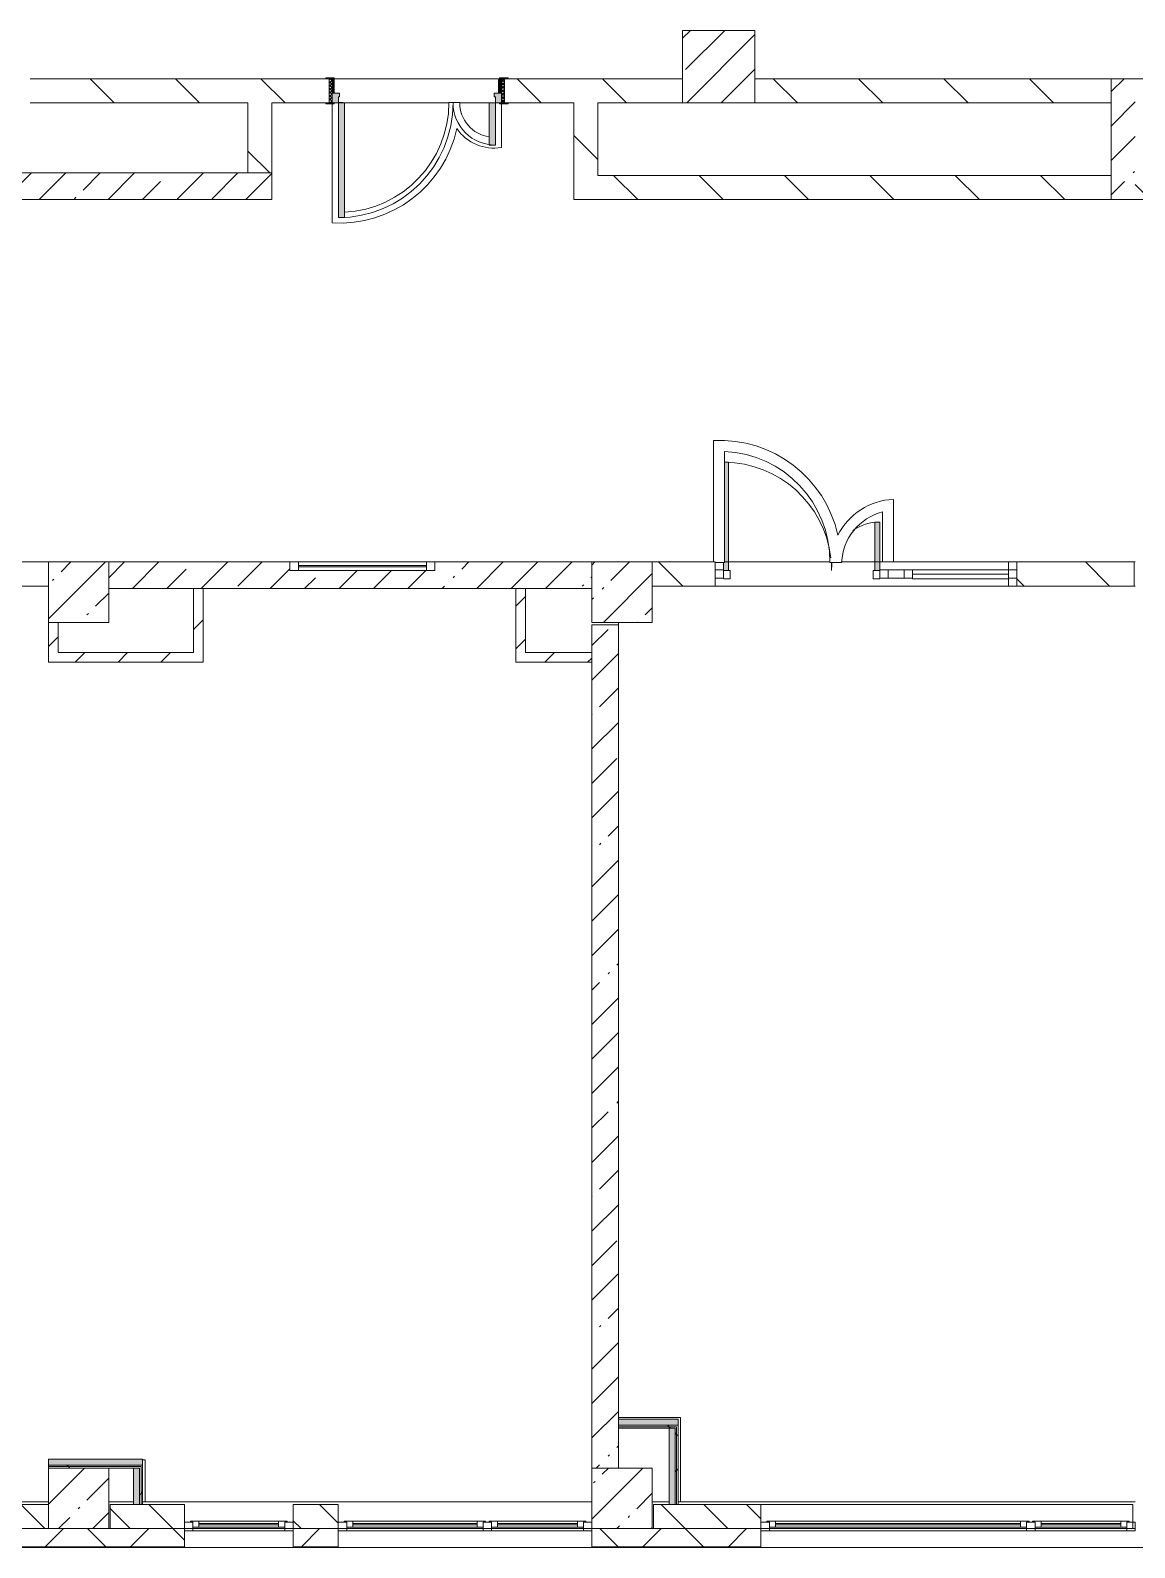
# Model space of a CAD drawing. Header units: millimetres. Extents: x 81548 to 272142, y -8553 to 29000.
# Drawn here: x 187892 to 197037, y -258 to 12300 of the extents above; entities that cross this region are included whole.
import ezdxf

# ---------------------------------------------------------------- set-up
doc = ezdxf.new("R2010")
doc.units = ezdxf.units.MM
for name, color, linetype, lineweight, true_color in [('A-DETL-GENF-5', 7, 'Continuous', 5, 0xaaaaaa), ('A-DOOR-2', 7, 'Continuous', 5, 0xe2e2e2), ('A-DOOR-3', 7, 'Continuous', 5, 0xaaaaaa), ('A-DOOR-FRAM-1', 7, 'Continuous', 5, 0xe2e2e2), ('A-DOOR-FRAM-3', 7, 'Continuous', 5, 0xaaaaaa), ('A-FLOR-1', 7, 'Continuous', 5, 0xaaaaaa), ('I-WALL-2', 7, 'Continuous', 5, 0xe7e7e7), ('I-WALL-3', 7, 'Continuous', 9, 0xe7e7e7)]:
    doc.layers.add(name, color=color, linetype=linetype, lineweight=lineweight, true_color=true_color)
for name, color, linetype, lineweight in [('A-GLAZ-3', 7, 'Continuous', 5), ('A-GLAZ-CURT-2', 7, 'Continuous', 5), ('A-GLAZ-CWMG-2', 7, 'Continuous', 5), ('A-WALL', 7, 'Continuous', 9), ('A-WALL-3', 7, 'Continuous', 5), ('I-WALL-4', 7, 'Continuous', 5), ('S-COLS-3', 7, 'Continuous', 5)]:
    doc.layers.add(name, color=color, linetype=linetype, lineweight=lineweight)
pattern_1 = [(45, (145131.52, 0), (-176.7767, 176.7767), [])]
pattern_2 = [(135, (145131.5, 0), (-353.5534, -353.5534), [])]
pattern_3 = [(45, (145131.5, 0), (-285.123, 285.123), []), (45, (145416.64, 0), (-285.123, 285.123), [504.031, -100.806, 16.764, -84.042])]
pattern_4 = [(135, (145131.52, 0), (-176.7767, -176.7767), [])]
pattern_5 = [(45, (145131.5, 0), (-530.33, 530.33), []), (135, (145131.5, 0), (-530.33, -530.33), [])]

# ---------------------------------------------------------------- blocks, each defined once
blk = doc.blocks.new('BSC_Колонна _Прямоугольная - 500х500-V21-2_10_3_птичка')
at = {"layer": 'S-COLS-3'}
h = blk.add_hatch(dxfattribs=at)
h.set_pattern_fill('FP_38', color=256, style=0, pattern_type=2)
h.set_pattern_definition([(45, (-43160, -7650), (-285.123, 285.123), []), (45, (-42874.88, -7650), (-285.123, 285.123), [504.031, -100.806, 16.764, -84.042])])
h.paths.add_polyline_path([(-250, -250), (250, -250), (250, 250), (-250, 250)])
for p, q in [((250, 250), (-250, 250)), ((-250, 250), (-250, -250)), ((250, -250), (250, 250)), ((-250, -250), (250, -250))]:
    blk.add_line(p, q, dxfattribs=at)
blk = doc.blocks.new('BSC_Колонна _Прямоугольная - 500х500-V22-2_10_3_птичка')
at = {"layer": 'S-COLS-3'}
h = blk.add_hatch(dxfattribs=at)
h.set_pattern_fill('FP_39', color=256, style=0, pattern_type=2)
h.set_pattern_definition([(45, (-47660, -7650), (-285.123, 285.123), []), (45, (-47374.88, -7650), (-285.123, 285.123), [504.031, -100.806, 16.764, -84.042])])
h.paths.add_polyline_path([(-250, -250), (250, -250), (250, 250), (-250, 250)])
for p, q in [((250, 250), (-250, 250)), ((-250, 250), (-250, -250)), ((250, -250), (250, 250)), ((-250, -250), (250, -250))]:
    blk.add_line(p, q, dxfattribs=at)
blk = doc.blocks.new('BSC_Колонна _Прямоугольная - 500х500-V28-2_10_3_птичка')
at = {"layer": 'S-COLS-3'}
h = blk.add_hatch(dxfattribs=at)
h.set_pattern_fill('FP_45', color=256, style=0, pattern_type=2)
h.set_pattern_definition([(45, (-43160, -150), (-285.123, 285.123), []), (45, (-42874.88, -150), (-285.123, 285.123), [504.031, -100.806, 16.764, -84.042])])
h.paths.add_polyline_path([(-250, -250), (250, -250), (250, 250), (-250, 250)])
for p, q in [((250, 250), (-250, 250)), ((-250, 250), (-250, -250)), ((250, -250), (250, 250)), ((-250, -250), (250, -250))]:
    blk.add_line(p, q, dxfattribs=at)
blk = doc.blocks.new('BSC_Колонна _Прямоугольная - 500х500-V29-2_10_3_птичка')
at = {"layer": 'S-COLS-3'}
h = blk.add_hatch(dxfattribs=at)
h.set_pattern_fill('FP_46', color=256, style=0, pattern_type=2)
h.set_pattern_definition([(45, (-47660, -150), (-285.123, 285.123), []), (45, (-47374.88, -150), (-285.123, 285.123), [504.031, -100.806, 16.764, -84.042])])
h.paths.add_polyline_path([(-250, -250), (250, -250), (250, 250), (-250, 250), (-250, 80)])
for p, q in [((250, 250), (-250, 250)), ((-250, 250), (-250, -250)), ((250, -250), (250, 250)), ((-250, -250), (250, -250))]:
    blk.add_line(p, q, dxfattribs=at)
blk = doc.blocks.new('120_Окно_СКБ_2Ст - 120_Окно_СКБ_2Ст 3100х2500 _мал_ створка слева-2_-V62-2_10_3_птичка')
at = {"layer": 'A-GLAZ-3'}
for p, q in [((-1550, -127), (-1550, -57)), ((-1550, -57), (-1480, -57)), ((1550, -57), (-1550, -57)), ((-1480, -57), (-1480, -127)), ((-720, -87), (-1480, -87)), ((-1480, -87), (-1480, -127)), ((-1430, -137), (-1430, -87)), ((-1430, -107), (-770, -107)), ((-770, -117), (-1430, -117)), ((-770, -137), (-770, -87)), ((-720, -127), (-720, -57)), ((-720, -57), (-650, -57)), ((-720, -127), (-720, -87)), ((-650, -57), (-650, -127)), ((1480, -87), (-650, -87)), ((-650, -87), (-650, -127)), ((-600, -137), (-600, -87)), ((-600, -107), (1430, -107)), ((1430, -117), (-600, -117)), ((1430, -137), (1430, -87)), ((1480, -127), (1480, -57)), ((1480, -57), (1550, -57)), ((1480, -127), (1480, -87)), ((1550, -57), (1550, -127)), ((-1480, -127), (-1550, -127)), ((-1550, -127), (-1500, -127)), ((-1480, -127), (-1500, -127)), ((-1500, -127), (-1500, -137)), ((-1500, -137), (-700, -137)), ((-700, -137), (-1500, -137)), ((-650, -127), (-720, -127)), ((-700, -127), (-720, -127)), ((-700, -127), (-670, -127)), ((-700, -137), (-700, -127)), ((-650, -127), (-670, -127)), ((-670, -127), (-670, -137)), ((-670, -137), (1500, -137)), ((1500, -137), (-670, -137)), ((1550, -127), (1480, -127)), ((1500, -127), (1480, -127)), ((1500, -127), (1550, -127)), ((1500, -137), (1500, -127))]:
    blk.add_line(p, q, dxfattribs=at)
blk = doc.blocks.new('120_Окно_СКБ_2Ст - 120_Окно_СКБ_2Ст 2100х2500 _мал створка СЛЕВА_-V64-2_10_3_птичка')
at = {"layer": 'A-GLAZ-3'}
for p, q in [((-1050, -127), (-1050, -57)), ((-1050, -57), (-980, -57)), ((1050, -57), (-1050, -57)), ((-980, -57), (-980, -127)), ((-220, -87), (-980, -87)), ((-980, -87), (-980, -127)), ((-930, -137), (-930, -87)), ((-930, -107), (-270, -107)), ((-270, -117), (-930, -117)), ((-270, -137), (-270, -87)), ((-220, -127), (-220, -57)), ((-220, -57), (-150, -57)), ((-220, -127), (-220, -87)), ((-150, -57), (-150, -127)), ((980, -87), (-150, -87)), ((-150, -87), (-150, -127)), ((-100, -137), (-100, -87)), ((-100, -107), (930, -107)), ((930, -117), (-100, -117)), ((930, -137), (930, -87)), ((980, -127), (980, -57)), ((980, -57), (1050, -57)), ((980, -127), (980, -87)), ((1050, -57), (1050, -127)), ((-980, -127), (-1050, -127)), ((-1050, -127), (-1000, -127)), ((-980, -127), (-1000, -127)), ((-1000, -127), (-1000, -137)), ((-1000, -137), (-200, -137)), ((-200, -137), (-1000, -137)), ((-150, -127), (-220, -127)), ((-200, -127), (-220, -127)), ((-200, -127), (-170, -127)), ((-200, -137), (-200, -127)), ((-150, -127), (-170, -127)), ((-170, -127), (-170, -137)), ((-170, -137), (1000, -137)), ((1000, -137), (-170, -137)), ((1050, -127), (980, -127)), ((1000, -127), (980, -127)), ((1000, -127), (1050, -127)), ((1000, -137), (1000, -127))]:
    blk.add_line(p, q, dxfattribs=at)
blk = doc.blocks.new('110_Дверь_СКБ_2Ст - Д-6_л__ ДОО_Дв_1450x2100h_Дверь из раздевальной в коридор-V45-2_10_3_птичка')
at = {"layer": 'A-DOOR-2'}
for points in [[(662.5, 100), (662.5, 1050), (612.5, 1050), (612.5, 100)], [(-587.5, 100), (-587.5, 450), (-637.5, 450), (-637.5, 100)]]:
    blk.add_hatch(color=256, dxfattribs=at).paths.add_polyline_path(points)
h = blk.add_hatch(color=256, dxfattribs=at)
h.paths.add_polyline_path([(712.5, 100), (662.5, 100), (662.5, 50), (652.5, 50), (652.5, 20), (712.5, 20)])
h.paths.add_polyline_path([(-627.5, 20), (-627.5, 50), (-637.5, 50), (-637.5, 100), (-687.5, 100), (-687.5, 20)])
at = {"layer": 'A-DOOR-3'}
h = blk.add_hatch(dxfattribs=at)
h.set_pattern_fill('FP_74', color=256, style=0, pattern_type=2)
h.set_pattern_definition([(135, (1576.41, 164.685), (-14.14214, -14.14214), []), (225, (1576.41, 164.685), (14.14214, -14.14214), [])])
h.paths.add_polyline_path([(737.5, 100), (712.5, 100), (712.5, -100), (737.5, -100)])
at = {"layer": 'A-DOOR-FRAM-1'}
for points in [[(-672.5, 100), (-672.5, 108), (-742.5, 108), (-742.5, 100)], [(-672.5, 20), (-687.5, 20), (-687.5, -100), (-672.5, -100)], [(767.5, 100), (767.5, 108), (697.5, 108), (697.5, 100)], [(712.5, 20), (697.5, 20), (697.5, -100), (712.5, -100)], [(-672.5, -100), (-742.5, -100), (-742.5, -108), (-672.5, -108)], [(767.5, -108), (767.5, -100), (697.5, -100), (697.5, -108)]]:
    blk.add_hatch(color=256, dxfattribs=at).paths.add_polyline_path(points)
at = {"layer": 'A-DOOR-FRAM-3'}
h = blk.add_hatch(dxfattribs=at)
h.set_pattern_fill('FP_75', color=256, style=0, pattern_type=2)
h.set_pattern_definition([(45, (-546.384, 164.685), (-14.1421, 14.1421), []), (135, (-546.384, 164.685), (-14.1421, -14.1421), [])])
h.paths.add_polyline_path([(-687.5, -100), (-687.5, 100), (-712.5, 100), (-712.5, -100)])
at = {"layer": 'A-DOOR-3'}
for p, q in [((662.5, 1050), (612.5, 1050)), ((612.5, 1050), (612.5, 100)), ((662.5, 100), (662.5, 1050)), ((-637.5, 450), (-637.5, 100)), ((-587.5, 450), (-637.5, 450)), ((-587.5, 100), (-587.5, 450)), ((-637.5, 100), (-587.5, 100)), ((612.5, 100), (662.5, 100))]:
    blk.add_line(p, q, dxfattribs=at)
for centre, radius, start, end in [((662.5, 100), 950, 90, 180), ((-637.5, 100), 350, 360, 90)]:
    blk.add_arc(centre, radius, start, end, dxfattribs=at)
at = {"layer": 'A-DOOR-FRAM-3'}
for p, q in [((-672.5, 108), (-742.5, 108)), ((-742.5, 108), (-742.5, 100)), ((-742.5, 100), (-672.5, 100)), ((-687.5, 100), (-712.5, 100)), ((-712.5, 100), (-712.5, -100)), ((-637.5, 100), (-687.5, 100)), ((-687.5, 100), (-687.5, 20)), ((-687.5, -100), (-687.5, 100)), ((-687.5, 20), (-627.5, 20)), ((-672.5, 20), (-687.5, 20)), ((-687.5, 20), (-687.5, -100)), ((-672.5, 100), (-672.5, 108)), ((-672.5, -100), (-672.5, 20)), ((-637.5, 50), (-637.5, 100)), ((-627.5, 50), (-637.5, 50)), ((-627.5, 20), (-627.5, 50)), ((662.5, 50), (652.5, 50)), ((652.5, 50), (652.5, 20)), ((652.5, 20), (712.5, 20)), ((662.5, 100), (662.5, 50)), ((712.5, 100), (662.5, 100)), ((767.5, 108), (697.5, 108)), ((697.5, 108), (697.5, 100)), ((697.5, 100), (767.5, 100)), ((712.5, 20), (697.5, 20)), ((697.5, 20), (697.5, -100)), ((712.5, 20), (712.5, 100)), ((737.5, 100), (712.5, 100)), ((712.5, 100), (712.5, -100)), ((712.5, -100), (712.5, 20)), ((737.5, -100), (737.5, 100)), ((767.5, 100), (767.5, 108)), ((-672.5, -100), (-742.5, -100)), ((-742.5, -100), (-742.5, -108)), ((-742.5, -108), (-672.5, -108)), ((-712.5, -100), (-687.5, -100)), ((-687.5, -100), (-672.5, -100)), ((-672.5, -108), (-672.5, -100)), ((697.5, -100), (712.5, -100)), ((767.5, -100), (697.5, -100)), ((697.5, -100), (697.5, -108)), ((697.5, -108), (767.5, -108)), ((712.5, -100), (737.5, -100)), ((767.5, -108), (767.5, -100))]:
    blk.add_line(p, q, dxfattribs=at)
blk = doc.blocks.new('120_Окно_СКБ_1Ст - 120_Окно_СКБ_1Ст 900х2500_h_-20664874-2_10_3_птичка')
at = {"layer": 'A-GLAZ-3'}
for p, q in [((-450, -127), (-450, -57)), ((-450, -57), (-380, -57)), ((450, -57), (-450, -57)), ((-380, -57), (-380, -127)), ((380, -87), (-380, -87)), ((-380, -87), (-380, -127)), ((-330, -137), (-330, -87)), ((-330, -107), (330, -107)), ((330, -117), (-330, -117)), ((330, -137), (330, -87)), ((380, -127), (380, -57)), ((380, -57), (450, -57)), ((380, -127), (380, -87)), ((450, -57), (450, -127)), ((-380, -127), (-450, -127)), ((-450, -127), (-400, -127)), ((-380, -127), (-400, -127)), ((-400, -127), (-400, -137)), ((-400, -137), (400, -137)), ((400, -137), (-400, -137)), ((450, -127), (380, -127)), ((400, -127), (380, -127)), ((400, -127), (450, -127)), ((400, -137), (400, -127))]:
    blk.add_line(p, q, dxfattribs=at)
blk = doc.blocks.new('120_Окно_СКБ_1Ст - 120_Окно_СКБ_1Ст 400х1200 EI30-24228621-2_10_3_птичка')
at = {"layer": 'A-GLAZ-3'}
for p, q in [((-600, 40), (-600, 110)), ((-600, 110), (-530, 110)), ((600, 110), (-600, 110)), ((-530, 40), (-600, 40)), ((-600, 40), (600, 40)), ((-530, 110), (-530, 40)), ((530, 80), (-530, 80)), ((530, 70), (-530, 70)), ((530, 40), (530, 110)), ((530, 110), (600, 110)), ((600, 40), (530, 40)), ((600, 110), (600, 40))]:
    blk.add_line(p, q, dxfattribs=at)
blk = doc.blocks.new('Прямоугольный импост - 50 x 70 мм-31700031-2_10_3_птичка')
at = {"layer": 'A-GLAZ-CWMG-2'}
for p, q in [((-70, 35), (0, 35)), ((-70, -35), (-70, 35)), ((0, 35), (0, -35)), ((0, -35), (-70, -35))]:
    blk.add_line(p, q, dxfattribs=at)
blk = doc.blocks.new('Дверь_Витражная_остекление_ - ДВН_ДАО_Главный вход_1200 в свету-V171-2_10_3_птичка')
at = {"layer": 'A-DOOR-2'}
for points in [[(-639, 30), (-607, 30), (-607, 925), (-639, 925), (-639, 97), (-647, 97), (-647, 30)], [(647, 30), (647, 430), (607, 430), (607, 30)]]:
    blk.add_hatch(color=256, dxfattribs=at).paths.add_polyline_path(points)
at = {"layer": 'A-DETL-GENF-5'}
for p, q in [((-607, 925), (-639, 925)), ((-607, 30), (-607, 925)), ((647, 430), (607, 430)), ((607, 430), (607, 30)), ((647, 35), (647, 430)), ((-647, 97), (-647, 35)), ((-647, 30), (-607, 30)), ((-592, 30), (-647, 30)), ((-592, -40), (-592, 30)), ((592, -40), (592, 30)), ((592, 30), (647, 30)), ((607, 30), (647, 30)), ((-647, -40), (-592, -40)), ((647, -40), (592, -40))]:
    blk.add_line(p, q, dxfattribs=at)
at = {"layer": 'A-DOOR-3'}
for p, q in [((647, 430), (647, 35)), ((-647, 97), (-647, 35))]:
    blk.add_line(p, q, dxfattribs=at)
for centre, radius, start, end in [((-647, 30), 895, 6.6442, 89.4744), ((647, 30), 400, 90, 124.0488), ((-647, 30), 895, 360, 4.3606), ((647, 30), 400, 170.1518, 180)]:
    blk.add_arc(centre, radius, start, end, dxfattribs=at)
blk = doc.blocks.new('Системная панель - Стемалит - 40мм-32257327-2_10_3_птичка')
at = {"layer": 'A-GLAZ-CURT-2'}
for p, q in [((65, 35), (-65, 35)), ((-65, 35), (-65, -35)), ((65, -35), (65, 35)), ((-65, -35), (65, -35))]:
    blk.add_line(p, q, dxfattribs=at)
blk = doc.blocks.new('Прямоугольный импост - 50 x 70 мм-31687886-2_10_3_птичка')
at = {"layer": 'A-GLAZ-CWMG-2'}
for p, q in [((-35, 35), (35, 35)), ((-35, -35), (-35, 35)), ((35, 35), (35, -35)), ((35, -35), (-35, -35))]:
    blk.add_line(p, q, dxfattribs=at)
blk = doc.blocks.new('Прямоугольный импост - 50 x 70 мм-31701779-2_10_3_птичка')
at = {"layer": 'A-GLAZ-CWMG-2'}
for p, q in [((0, 35), (-70, 35)), ((-70, 35), (-70, -35)), ((0, -35), (0, 35)), ((-70, -35), (0, -35))]:
    blk.add_line(p, q, dxfattribs=at)
blk = doc.blocks.new('Системная панель - Стекло - 40мм-V172-2_10_3_птичка')
at = {"layer": 'A-GLAZ-CURT-2'}
for p, q in [((397.5, 0), (-397.5, 0)), ((-397.5, 0), (-397.5, -40)), ((397.5, -40), (397.5, 0)), ((-397.5, -40), (397.5, -40))]:
    blk.add_line(p, q, dxfattribs=at)
blk = doc.blocks.new('Прямоугольный импост - 50 x 70 мм-31702100-2_10_3_птичка')
at = {"layer": 'A-GLAZ-CWMG-2'}
for p, q in [((-35, 35), (35, 35)), ((-35, -35), (-35, 35)), ((35, 35), (35, -35)), ((35, -35), (-35, -35))]:
    blk.add_line(p, q, dxfattribs=at)
blk = doc.blocks.new('Прямоугольный импост - 50 x 70 мм-31720914-2_10_3_птичка')
at = {"layer": 'A-GLAZ-CWMG-2'}
blk.add_line((6460, 7920), (5665, 7920), dxfattribs=at)

msp = doc.modelspace()

# ---------------------------------------------------------------- hatches: boundary and pattern name
at = {"layer": 'A-WALL-3'}
h = msp.add_hatch(dxfattribs=at)
h.set_pattern_fill('FP_65', color=256, style=0, pattern_type=2)
h.set_pattern_definition(pattern_4)
h.paths.add_polyline_path([(188041.5, -100), (188041.5, 100), (187791.5, 100), (187791.5, -100)])
h.paths.add_polyline_path([(184634.1, -100), (184691.5, -100), (184691.5, 100), (184181.5, 100), (184181.5, -100)])
h = msp.add_hatch(dxfattribs=at)
h.set_pattern_fill('FP_65', color=256, style=0, pattern_type=2)
h.set_pattern_definition(pattern_4)
h.paths.add_polyline_path([(190205.2, -100), (190441.5, -100), (190441.5, 100), (190067.9, 100), (190067.9, -100)])
h.paths.add_polyline_path([(189167.9, -100), (189167.9, 100), (188551.5, 100), (188551.5, -100)])
h = msp.add_hatch(dxfattribs=at)
h.set_pattern_fill('FP_65', color=256, style=0, pattern_type=2)
h.set_pattern_definition(pattern_4)
h.paths.add_polyline_path([(193941.5, -100), (193941.5, 100), (193051.5, 100), (193051.5, -100), (193919.3, -100)])
h = msp.add_hatch(dxfattribs=at)
h.set_pattern_fill('FP_55', color=256, style=0, pattern_type=2)
h.set_pattern_definition([(45, (145131.5, 0), (-353.5534, 353.5534), []), (135, (145131.5, 0), (-353.5534, -353.5534), [])])
h.paths.add_polyline_path([(220831.5, -250), (220831.5, -100), (216691.5, -100), (216691.5, -250), (219917.9, -250)])
h.paths.add_polyline_path([(214346.8, -250), (215791.5, -250), (215791.5, -100), (212191.5, -100), (212191.5, -250), (212489.7, -250)])
h.paths.add_polyline_path([(203191.5, -250), (203941.5, -250), (203941.5, -100), (203191.5, -100)])
h.paths.add_polyline_path([(207191.5, -250), (207191.5, -100), (206041.5, -100), (206041.5, -250), (206918.6, -250)])
h.paths.add_polyline_path([(202276, -250), (202291.5, -250), (202291.5, -100), (201541.5, -100), (201541.5, -250)])
h.paths.add_polyline_path([(210291.5, -250), (211291.5, -250), (211291.5, -100), (210291.5, -100)])
h.paths.add_polyline_path([(198441.5, -250), (198441.5, -100), (197041.5, -100), (197041.5, -250), (197633.4, -250)])
h.paths.add_polyline_path([(193941.5, -250), (193941.5, -100), (192541.5, -100), (192541.5, -250), (193919.3, -250)])
h.paths.add_polyline_path([(190205.2, -250), (190441.5, -250), (190441.5, -100), (190067.9, -100), (190067.9, -250)])
h.paths.add_polyline_path([(188541.5, -250), (189167.9, -250), (189167.9, -100), (187791.5, -100), (187791.5, -250), (188348.2, -250)])
h.paths.add_polyline_path([(174420.4, -250), (176041.5, -250), (176041.5, -100), (174341.3, -100), (174341.3, -250)])
h.paths.add_polyline_path([(184691.5, -250), (184691.5, -100), (183121.5, -100), (183121.5, -250), (184634.1, -250)])
h.paths.add_polyline_path([(180920, -250), (181021.5, -250), (181021.5, -100), (179901.5, -100), (179901.5, -250), (179991.5, -250)])
h.paths.add_polyline_path([(179001.5, -250), (179001.5, -100), (178141.5, -100), (178141.5, -250), (178741.5, -250)])
h.paths.add_polyline_path([(170706.3, -250), (171541.3, -250), (171541.3, -100), (169941.5, -100), (169941.5, -250)])
h.paths.add_polyline_path([(167641.5, -250), (167841.5, -250), (167841.5, -100), (166741.5, -100), (166741.5, -250), (167456.5, -250)])
h.paths.add_polyline_path([(161421.1, -250), (162391.5, -250), (162391.5, -100), (161241.5, -100), (161241.5, -250)])
h.paths.add_polyline_path([(163941.5, -250), (163941.5, -100), (163291.5, -100), (163291.5, -250)])
h.paths.add_polyline_path([(148861.5, -250), (148861.5, -100), (144871.5, -100), (144871.5, -250), (148421.8, -250)])
h.paths.add_polyline_path([(153064.4, -250), (153691.5, -250), (153691.5, -100), (149761.5, -100), (149761.5, -250), (152135.9, -250)])
h.paths.add_polyline_path([(157707, -250), (158141.5, -250), (158141.5, -100), (156791.5, -100), (156791.5, -250)])
at = {"layer": 'I-WALL-2'}
for points in [[(193255.6, 755), (193255.6, 805), (192761.5, 805), (192761.5, 755), (192990.8, 755)], [(193230.6, 100), (193230.6, 730), (193180.6, 730), (193180.6, 100)], [(188796.5, 100), (188796.5, 400), (188746.5, 400), (188746.5, 100)]]:
    msp.add_hatch(color=256, dxfattribs=at).paths.add_polyline_path(points)
at = {"layer": 'I-WALL-3'}
msp.add_hatch(color=256, dxfattribs=at).paths.add_polyline_path([(188821.5, 425), (188821.5, 475), (188041.5, 475), (188041.5, 425), (188348.2, 425)])
at = {"layer": 'I-WALL-4'}
h = msp.add_hatch(dxfattribs=at)
h.set_pattern_fill('FP_66', color=256, style=0, pattern_type=2)
h.set_pattern_definition(pattern_2)
h.paths.add_polyline_path([(192592.2, 11700), (193291.5, 11700), (193291.5, 11900), (191817.2, 11900), (191817.2, 11700), (192392.2, 11700)])
h.paths.add_polyline_path([(190367.2, 11700), (190367.2, 11900), (187891.5, 11900), (187891.5, 11700), (190337.2, 11700)])
h.paths.add_polyline_path([(196704.9, 11700), (196841.5, 11700), (196841.5, 11900), (193891.5, 11900), (193891.5, 11700), (195776.4, 11700)])
h = msp.add_hatch(dxfattribs=at)
h.set_pattern_fill('FP_63', color=256, style=0, pattern_type=2)
h.set_pattern_definition(pattern_3)
h.paths.add_polyline_path([(196841.5, 10900), (197041.5, 10900), (197041.5, 11900), (196841.5, 11900), (196841.5, 11100)])
h = msp.add_hatch(dxfattribs=at)
h.set_pattern_fill('FP_66', color=256, style=0, pattern_type=2)
h.set_pattern_definition(pattern_2)
h.paths.add_polyline_path([(189892.2, 11120), (189892.2, 11700), (189692.2, 11700), (189692.2, 11120)])
h = msp.add_hatch(dxfattribs=at)
h.set_pattern_fill('FP_66', color=256, style=0, pattern_type=2)
h.set_pattern_definition(pattern_2)
h.paths.add_polyline_path([(192592.2, 11100), (192592.2, 11700), (192392.2, 11700), (192392.2, 11100)])
h = msp.add_hatch(dxfattribs=at)
h.set_pattern_fill('FP_63', color=256, style=0, pattern_type=2)
h.set_pattern_definition(pattern_3)
h.paths.add_polyline_path([(187511.5, 10900), (189892.2, 10900), (189892.2, 11120), (187511.5, 11120)])
h = msp.add_hatch(dxfattribs=at)
h.set_pattern_fill('FP_66', color=256, style=0, pattern_type=2)
h.set_pattern_definition(pattern_2)
h.paths.add_polyline_path([(206291.5, 10900), (206291.5, 11100), (204471.5, 11100), (204471.5, 10900), (205061.6, 10900)])
h.paths.add_polyline_path([(199490.4, 10900), (200631.5, 10900), (200631.5, 11100), (197041.5, 11100), (197041.5, 10900), (197633.4, 10900)])
h.paths.add_polyline_path([(201531.5, 10900), (201741.5, 10900), (201741.5, 11100), (201531.5, 11100), (201531.5, 10980)])
h.paths.add_polyline_path([(203361.5, 10900), (203571.5, 10900), (203571.5, 11100), (203361.5, 11100), (203361.5, 10980)])
h.paths.add_polyline_path([(202661.5, 10900), (202661.5, 11100), (202441.5, 11100), (202441.5, 10900)])
h.paths.add_polyline_path([(192392.2, 10900), (196841.5, 10900), (196841.5, 11100), (192392.2, 11100)])
h = msp.add_hatch(dxfattribs=at)
h.set_pattern_fill('FP_66', color=256, style=0, pattern_type=2)
h.set_pattern_definition(pattern_2)
h.paths.add_polyline_path([(188041.5, 7700), (188041.5, 7900), (187192.5, 7900), (187192.5, 7700)])
h.paths.add_polyline_path([(183621.5, 7700), (183671.5, 7700), (183671.5, 7900), (183621.5, 7900), (183621.5, 7750.3)])
h.paths.add_polyline_path([(184171.5, 7700), (184692.5, 7700), (184692.5, 7900), (184171.5, 7900), (184171.5, 7750.3)])
h = msp.add_hatch(dxfattribs=at)
h.set_pattern_fill('FP_63', color=256, style=0, pattern_type=2)
h.set_pattern_definition(pattern_3)
h.paths.add_polyline_path([(191241.5, 7680), (192541.5, 7680), (192541.5, 7900), (191241.5, 7900), (191241.5, 7830), (190041.5, 7830), (190041.5, 7900), (188541.5, 7900), (188541.5, 7680), (190205.2, 7680)])
h = msp.add_hatch(dxfattribs=at)
h.set_pattern_fill('FP_66', color=256, style=0, pattern_type=2)
h.set_pattern_definition(pattern_2)
h.paths.add_polyline_path([(197031.5, 7700), (197031.5, 7900), (196061.5, 7900), (196061.5, 7700)])
h.paths.add_polyline_path([(193041.5, 7700), (193561.5, 7700), (193561.5, 7900), (193041.5, 7900)])
h = msp.add_hatch(dxfattribs=at)
h.set_pattern_fill('FP_67', color=256, style=0, pattern_type=2)
h.set_pattern_definition(pattern_1)
h.paths.add_polyline_path([(189321.5, 7070), (189321.5, 7680), (189241.5, 7680), (189241.5, 7070)])
h = msp.add_hatch(dxfattribs=at)
h.set_pattern_fill('FP_67', color=256, style=0, pattern_type=2)
h.set_pattern_definition(pattern_1)
h.paths.add_polyline_path([(191991.5, 7070), (191991.5, 7680), (191911.5, 7680), (191911.5, 7070)])
h = msp.add_hatch(dxfattribs=at)
h.set_pattern_fill('FP_67', color=256, style=0, pattern_type=2)
h.set_pattern_definition(pattern_1)
h.paths.add_polyline_path([(188121.5, 7150), (188121.5, 7400), (188041.5, 7400), (188041.5, 7150)])
h = msp.add_hatch(dxfattribs=at)
h.set_pattern_fill('FP_63', color=256, style=0, pattern_type=2)
h.set_pattern_definition(pattern_3)
h.paths.add_polyline_path([(192646.3, 400), (192761.5, 400), (192761.5, 7380), (192541.5, 7380), (192541.5, 400), (192644.2, 400)])
h = msp.add_hatch(dxfattribs=at)
h.set_pattern_fill('FP_67', color=256, style=0, pattern_type=2)
h.set_pattern_definition(pattern_1)
h.paths.add_polyline_path([(189241.5, 7070), (189241.5, 7150), (188041.5, 7150), (188041.5, 7070), (188348.2, 7070)])
h = msp.add_hatch(dxfattribs=at)
h.set_pattern_fill('FP_67', color=256, style=0, pattern_type=2)
h.set_pattern_definition(pattern_1)
h.paths.add_polyline_path([(192541.5, 7070), (192541.5, 7150), (191991.5, 7150), (191991.5, 7070), (192062.3, 7070)])
h = msp.add_hatch(dxfattribs=at)
h.set_pattern_fill('FP_167', color=256, style=0, pattern_type=2)
h.set_pattern_definition(pattern_5)
h.paths.add_polyline_path([(193243.1, 742.5), (193255.6, 742.5), (193255.6, 755), (192761.5, 755), (192761.5, 742.5), (192990.8, 742.5)])
h = msp.add_hatch(dxfattribs=at)
h.set_pattern_fill('FP_167', color=256, style=0, pattern_type=2)
h.set_pattern_definition(pattern_5)
h.paths.add_polyline_path([(193230.6, 730), (193243.1, 730), (193243.1, 742.5), (192761.5, 742.5), (192761.5, 730), (193180.6, 730)])
h = msp.add_hatch(dxfattribs=at)
h.set_pattern_fill('FP_167', color=256, style=0, pattern_type=2)
h.set_pattern_definition(pattern_5)
h.paths.add_polyline_path([(193243.1, 100), (193243.1, 730), (193230.6, 730), (193230.6, 100)])
h = msp.add_hatch(dxfattribs=at)
h.set_pattern_fill('FP_167', color=256, style=0, pattern_type=2)
h.set_pattern_definition(pattern_5)
h.paths.add_polyline_path([(193255.6, 100), (193255.6, 742.5), (193243.1, 742.5), (193243.1, 100)])
h = msp.add_hatch(dxfattribs=at)
h.set_pattern_fill('FP_167', color=256, style=0, pattern_type=2)
h.set_pattern_definition(pattern_5)
h.paths.add_polyline_path([(188809, 412.5), (188821.5, 412.5), (188821.5, 425), (188041.5, 425), (188041.5, 412.5), (188348.2, 412.5)])
h = msp.add_hatch(dxfattribs=at)
h.set_pattern_fill('FP_167', color=256, style=0, pattern_type=2)
h.set_pattern_definition(pattern_5)
h.paths.add_polyline_path([(188809, 400), (188809, 412.5), (188041.5, 412.5), (188041.5, 400), (188796.5, 400)])
h = msp.add_hatch(dxfattribs=at)
h.set_pattern_fill('FP_167', color=256, style=0, pattern_type=2)
h.set_pattern_definition(pattern_5)
h.paths.add_polyline_path([(188809, 100), (188809, 400), (188796.5, 400), (188796.5, 100)])
h = msp.add_hatch(dxfattribs=at)
h.set_pattern_fill('FP_167', color=256, style=0, pattern_type=2)
h.set_pattern_definition(pattern_5)
h.paths.add_polyline_path([(188809, 100), (188821.5, 100), (188821.5, 412.5), (188809, 412.5), (188809, 230.5)])
at = {"layer": 'S-COLS-3'}
h = msp.add_hatch(dxfattribs=at)
h.set_pattern_fill('FP_63', color=256, style=0, pattern_type=2)
h.set_pattern_definition(pattern_3)
h.paths.add_polyline_path([(193891.5, 11700), (193891.5, 12300), (193291.5, 12300), (193291.5, 11700)])

# ---------------------------------------------------------------- linework, layer by layer
at = {"layer": 'A-FLOR-1'}
for p, q in [((191767.2, 11780), (191767.2, 11889.6)), ((191767.2, 11889.6), (191777.2, 11889.6)), ((190392.2, 11692), (190392.2, 10706.8)), ((190482.2, 11703), (190442.2, 11703)), ((191447.2, 11703), (191357.2, 11703)), ((191792.2, 11329.8), (191792.2, 11692)), ((193549.6, 8904.6), (193549.6, 7900)), ((193639.6, 7897), (193639.6, 8815.2)), ((195038.5, 7900), (195038.5, 8418.4)), ((194948.5, 8314.2), (194948.5, 7900)), ((193561.5, 7897), (193639.6, 7897)), ((193639.6, 7900), (194511.9, 7900)), ((194512.1, 7897), (194610.1, 7897)), ((194610.4, 7900), (196061.5, 7900)), ((195991.5, 7900), (195038.5, 7900)), ((195991.5, 7835), (195991.5, 7900)), ((197031.5, 7900), (197041.5, 7900)), ((195991.5, 7700), (195991.5, 7760)), ((197041.5, 7700), (197031.5, 7700)), ((192761.5, 7400), (192761.5, 7380)), ((192761.5, 820), (193275.6, 820)), ((193275.6, 820), (193275.6, 120)), ((188821.5, 470), (188841.5, 470)), ((188841.5, 470), (188841.5, 120))]:
    msp.add_line(p, q, dxfattribs=at)
for centre, radius, start, end in [((190452.2, 11700), 905, 272.53584, 0.18993), ((191732.2, 11700), 285, 179.39688, 261.89794), ((190452.2, 11700), 995, 266.54288, 347.60213), ((191732.2, 11700), 375, 214.72707, 279.2069), ((193602.1, 7906), 1000, 12.44956, 93.01125), ((193602.1, 7906), 910, 359.43333, 87.64026), ((195063.5, 7875), 544, 92.63401, 153.04618), ((195063.5, 7875), 454, 104.67311, 177.22246)]:
    msp.add_arc(centre, radius, start, end, dxfattribs=at)
at = {"layer": 'A-WALL'}
for p, q in [((189692.2, 11120), (189892.2, 11120)), ((196841.5, 11100), (196841.5, 10900)), ((189321.5, 7680), (189241.5, 7680)), ((191991.5, 7680), (191911.5, 7680)), ((192541.5, 7070), (192541.5, 7150)), ((192761.5, 805), (192761.5, 730)), ((192761.5, 755), (193255.6, 755)), ((192761.5, 742.5), (193243.1, 742.5)), ((193230.6, 730), (193180.6, 730)), ((193230.6, 100), (193230.6, 730)), ((193243.1, 100), (193243.1, 742.5)), ((188821.5, 425), (188041.5, 425)), ((188809, 412.5), (188041.5, 412.5)), ((188796.5, 400), (188746.5, 400)), ((188796.5, 100), (188796.5, 400)), ((188809, 100), (188809, 412.5)), ((187791.5, -100), (188041.5, -100)), ((188551.5, -100), (189167.9, -100)), ((190067.9, -100), (190441.5, -100)), ((193051.5, -100), (193941.5, -100)), ((187791.5, -250), (189167.9, -250)), ((190067.9, -250), (190441.5, -250)), ((192541.5, -250), (193941.5, -250)), ((187791.5, -253), (189167.9, -253)), ((190067.9, -253), (190441.5, -253)), ((192541.5, -253), (193941.5, -253))]:
    msp.add_line(p, q, dxfattribs=at)
at = {"layer": 'A-WALL-3'}
for p, q in [((184181.5, 100), (188041.5, 100)), ((189167.9, 100), (188551.5, 100)), ((188551.5, 100), (188551.5, -100)), ((189167.9, -258), (189167.9, 100)), ((190441.5, 100), (190067.9, 100)), ((190067.9, 100), (190067.9, -258)), ((190441.5, -258), (190441.5, 100)), ((193051.5, 100), (193051.5, -100)), ((193051.5, 100), (197021.5, 100)), ((193941.5, -258), (193941.5, 100)), ((197021.5, -100), (197021.5, 100)), ((188541.5, -100), (190067.9, -100)), ((192541.5, -100), (192541.5, -258)), ((193041.5, -100), (193051.5, -100)), ((203191.5, -258), (169941.5, -258))]:
    msp.add_line(p, q, dxfattribs=at)
at = {"layer": 'I-WALL-4'}
for p, q in [((190337.2, 11900), (187891.5, 11900)), ((190407.2, 11900), (191777.2, 11900)), ((193291.5, 11900), (191847.2, 11900)), ((193291.5, 11700), (193291.5, 11900)), ((199291.5, 11900), (193891.5, 11900)), ((193891.5, 11900), (193891.5, 11700)), ((196841.5, 11900), (196841.5, 11100)), ((187891.5, 11700), (189692.2, 11700)), ((189692.2, 11700), (189692.2, 11120)), ((189892.2, 11700), (190337.2, 11700)), ((189892.2, 10900), (189892.2, 11700)), ((191357.1, 11700), (190492.2, 11700)), ((191692.2, 11700), (191447.5, 11700)), ((191847.2, 11700), (192392.2, 11700)), ((192392.2, 11700), (192392.2, 10900)), ((192592.2, 11700), (193291.5, 11700)), ((192592.2, 11100), (192592.2, 11700)), ((193891.5, 11700), (196841.5, 11700)), ((189692.2, 11120), (187511.5, 11120)), ((196841.5, 11100), (192592.2, 11100)), ((187511.5, 10900), (189892.2, 10900)), ((192392.2, 10900), (200831.5, 10900)), ((187192.5, 7900), (188041.5, 7900)), ((190041.5, 7900), (188541.5, 7900)), ((192541.5, 7900), (191241.5, 7900)), ((193561.5, 7900), (193041.5, 7900)), ((193561.5, 7700), (193561.5, 7900)), ((193639.6, 7900), (194511.9, 7900)), ((194610.4, 7900), (194948.5, 7900)), ((195991.5, 7900), (197031.5, 7900)), ((196061.5, 7900), (196061.5, 7700)), ((197031.5, 7700), (197031.5, 7900)), ((188041.5, 7700), (184171.5, 7700)), ((188541.5, 7680), (189241.5, 7680)), ((189241.5, 7680), (189241.5, 7150)), ((189321.5, 7070), (189321.5, 7680)), ((189321.5, 7680), (191911.5, 7680)), ((191911.5, 7680), (191911.5, 7070)), ((191991.5, 7150), (191991.5, 7680)), ((191991.5, 7680), (192541.5, 7680)), ((197031.5, 7700), (193041.5, 7700)), ((188041.5, 7400), (188041.5, 7070)), ((188121.5, 7150), (188121.5, 7400)), ((192761.5, 7380), (192541.5, 7380)), ((192541.5, 7380), (192541.5, 7150)), ((192761.5, 805), (192761.5, 7380)), ((188041.5, 7070), (189321.5, 7070)), ((189241.5, 7150), (188121.5, 7150)), ((191911.5, 7070), (192541.5, 7070)), ((192541.5, 7150), (191991.5, 7150)), ((192541.5, 7070), (192541.5, 400)), ((193255.6, 805), (192761.5, 805)), ((193255.6, 100), (193255.6, 805)), ((192761.5, 400), (192761.5, 730)), ((192761.5, 730), (193180.6, 730)), ((193180.6, 730), (193180.6, 100)), ((188821.5, 475), (188041.5, 475)), ((188041.5, 475), (188041.5, 400)), ((188541.5, 400), (188746.5, 400)), ((188746.5, 400), (188746.5, 100)), ((188821.5, 100), (188821.5, 475)), ((184421.1, 120), (188041.5, 120)), ((188541.5, 120), (188746.5, 120)), ((188820.7, 120), (192541.5, 120)), ((193041.5, 120), (193180.6, 120)), ((193255.6, 120), (197041.5, 120)), ((192541.5, -100), (190441.5, -100)), ((197041.5, -100), (193941.5, -100))]:
    msp.add_line(p, q, dxfattribs=at)
at = {"layer": 'S-COLS-3'}
for p, q in [((193891.5, 12300), (193291.5, 12300)), ((193291.5, 12300), (193291.5, 11900)), ((193891.5, 11900), (193891.5, 12300)), ((193291.5, 11900), (193291.5, 11700)), ((193891.5, 11700), (193891.5, 11900)), ((193291.5, 11700), (193891.5, 11700))]:
    msp.add_line(p, q, dxfattribs=at)

# ---------------------------------------------------------------- block references
at = {"layer": 'A-DOOR-3', "rotation": 180}
msp.add_blockref('110_Дверь_СКБ_2Ст - Д-6_л__ ДОО_Дв_1450x2100h_Дверь из раздевальной в коридор-V45-2_10_3_птичка', (191104.7, 11800), dxfattribs=at)
at = {"layer": 'A-DOOR-3'}
msp.add_blockref('Дверь_Витражная_остекление_ - ДВН_ДАО_Главный вход_1200 в свету-V171-2_10_3_птичка', (194279, 7800), dxfattribs=at)
at = {"layer": 'A-GLAZ-3'}
msp.add_blockref('120_Окно_СКБ_1Ст - 120_Окно_СКБ_1Ст 400х1200 EI30-24228621-2_10_3_птичка', (190641.5, 7790), dxfattribs=at)
at = {"layer": 'A-GLAZ-3', "rotation": 180}
for name, p in [('120_Окно_СКБ_1Ст - 120_Окно_СКБ_1Ст 900х2500_h_-20664874-2_10_3_птичка', (189617.9, -175)), ('120_Окно_СКБ_2Ст - 120_Окно_СКБ_2Ст 2100х2500 _мал створка СЛЕВА_-V64-2_10_3_птичка', (191491.5, -175)), ('120_Окно_СКБ_2Ст - 120_Окно_СКБ_2Ст 3100х2500 _мал_ створка слева-2_-V62-2_10_3_птичка', (195491.5, -175))]:
    msp.add_blockref(name, p, dxfattribs=at)
at = {"layer": 'A-GLAZ-CURT-2'}
for name, p in [('Системная панель - Стемалит - 40мм-32257327-2_10_3_птичка', (195061.5, 7800)), ('Системная панель - Стекло - 40мм-V172-2_10_3_птичка', (195594, 7800))]:
    msp.add_blockref(name, p, dxfattribs=at)
at = {"layer": 'A-GLAZ-CWMG-2', "rotation": 180}
msp.add_blockref('Прямоугольный импост - 50 x 70 мм-31701779-2_10_3_птичка', (193561.5, 7800), dxfattribs=at)
at = {"layer": 'A-GLAZ-CWMG-2', "extrusion": (0, 0, -1), "rotation": 180}
for name, p in [('Прямоугольный импост - 50 x 70 мм-31687886-2_10_3_птичка', (-194961.5, 7800)), ('Прямоугольный импост - 50 x 70 мм-31702100-2_10_3_птичка', (-195161.5, 7800)), ('Прямоугольный импост - 50 x 70 мм-31700031-2_10_3_птичка', (-196061.5, 7800))]:
    msp.add_blockref(name, p, dxfattribs=at)
at = {"layer": 'A-GLAZ-CWMG-2'}
msp.add_blockref('Прямоугольный импост - 50 x 70 мм-31720914-2_10_3_птичка', (189531.5, -85), dxfattribs=at)
at = {"layer": 'S-COLS-3'}
for name, p in [('BSC_Колонна _Прямоугольная - 500х500-V21-2_10_3_птичка', (188291.5, 7650)), ('BSC_Колонна _Прямоугольная - 500х500-V22-2_10_3_птичка', (192791.5, 7650)), ('BSC_Колонна _Прямоугольная - 500х500-V28-2_10_3_птичка', (188291.5, 150)), ('BSC_Колонна _Прямоугольная - 500х500-V29-2_10_3_птичка', (192791.5, 150))]:
    msp.add_blockref(name, p, dxfattribs=at)

doc.saveas('drawing.dxf')
